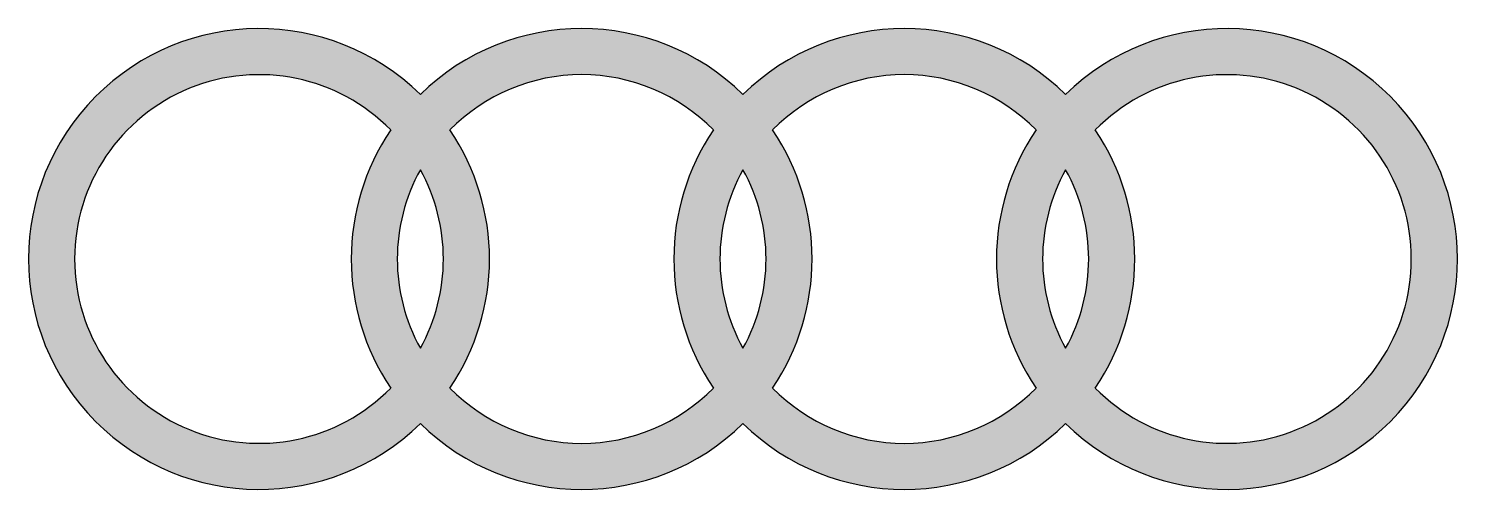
# Model space of a CAD drawing. Header units: inches. Extents: x 430 to 461, y 45 to 55.
import ezdxf

# ---------------------------------------------------------------- set-up
doc = ezdxf.new("R2010")
doc.units = ezdxf.units.IN
doc.header["$MEASUREMENT"] = 0

msp = doc.modelspace()

# ---------------------------------------------------------------- hatches: boundary and pattern name
at = {"true_color": 0xffffff}
h = msp.add_hatch(color=7, dxfattribs=at)
h.dxf.hatch_style = 1
h.paths.add_polyline_path([(452.521, 53.561, 0.408367), (445.521, 53.561, 0.408367), (438.521, 53.561, 2.380476), (438.521, 46.419, 0.408367), (445.521, 46.419, 0.408367), (452.521, 46.419, 2.380476)])
h.paths.add_polyline_path([(453.164, 47.19, 0.306186), (453.164, 52.789, -2.44949)], flags=16)
h.paths.add_polyline_path([(452.521, 48.053, -0.258199), (452.521, 51.926, -0.258199)], flags=16)
h.paths.add_polyline_path([(451.878, 52.789, 0.306186), (451.878, 47.19, -0.420204), (446.164, 47.19, 0.306186), (446.164, 52.789, -0.420204)], flags=16)
h.paths.add_polyline_path([(445.521, 48.053, -0.258199), (445.521, 51.926, -0.258199)], flags=16)
h.paths.add_polyline_path([(444.878, 52.789, 0.306186), (444.878, 47.19, -0.420204), (439.164, 47.19, 0.306186), (439.164, 52.789, -0.420204)], flags=16)
h.paths.add_polyline_path([(438.521, 48.053, -0.258199), (438.521, 51.926, -0.258199)], flags=16)
h.paths.add_polyline_path([(437.878, 52.789, 0.306186), (437.878, 47.19, -2.44949)], flags=16)

# ---------------------------------------------------------------- linework, layer by layer
for centre, radius, start, end in [((435.021, 49.99), 5, 45.573, 314.427), ((442.021, 49.99), 5, 45.573, 134.427), ((449.021, 49.99), 5, 45.573, 134.427), ((456.021, 49.99), 5, 225.573, 134.427), ((435.021, 49.99), 4, 44.4153, 315.5847), ((442.021, 49.99), 4, 44.4153, 135.5847), ((449.021, 49.99), 4, 44.4153, 135.5847), ((456.021, 49.99), 4, 224.4153, 135.5847), ((442.021, 49.99), 5, 145.9523, 214.0477), ((435.021, 49.99), 5, 325.9523, 34.0477), ((449.021, 49.99), 5, 145.9523, 214.0477), ((442.021, 49.99), 5, 325.9523, 34.0477), ((456.021, 49.99), 5, 145.9523, 214.0477), ((449.021, 49.99), 5, 325.9523, 34.0477), ((442.021, 49.99), 4, 151.045, 208.955), ((435.021, 49.99), 4, 331.045, 28.955), ((449.021, 49.99), 4, 151.045, 208.955), ((442.021, 49.99), 4, 331.045, 28.955), ((456.021, 49.99), 4, 151.045, 208.955), ((449.021, 49.99), 4, 331.045, 28.955), ((442.021, 49.99), 4, 224.4153, 315.5847), ((449.021, 49.99), 4, 224.4153, 315.5847), ((442.021, 49.99), 5, 225.573, 314.427), ((449.021, 49.99), 5, 225.573, 314.427)]:
    msp.add_arc(centre, radius, start, end)

doc.saveas('drawing.dxf')
